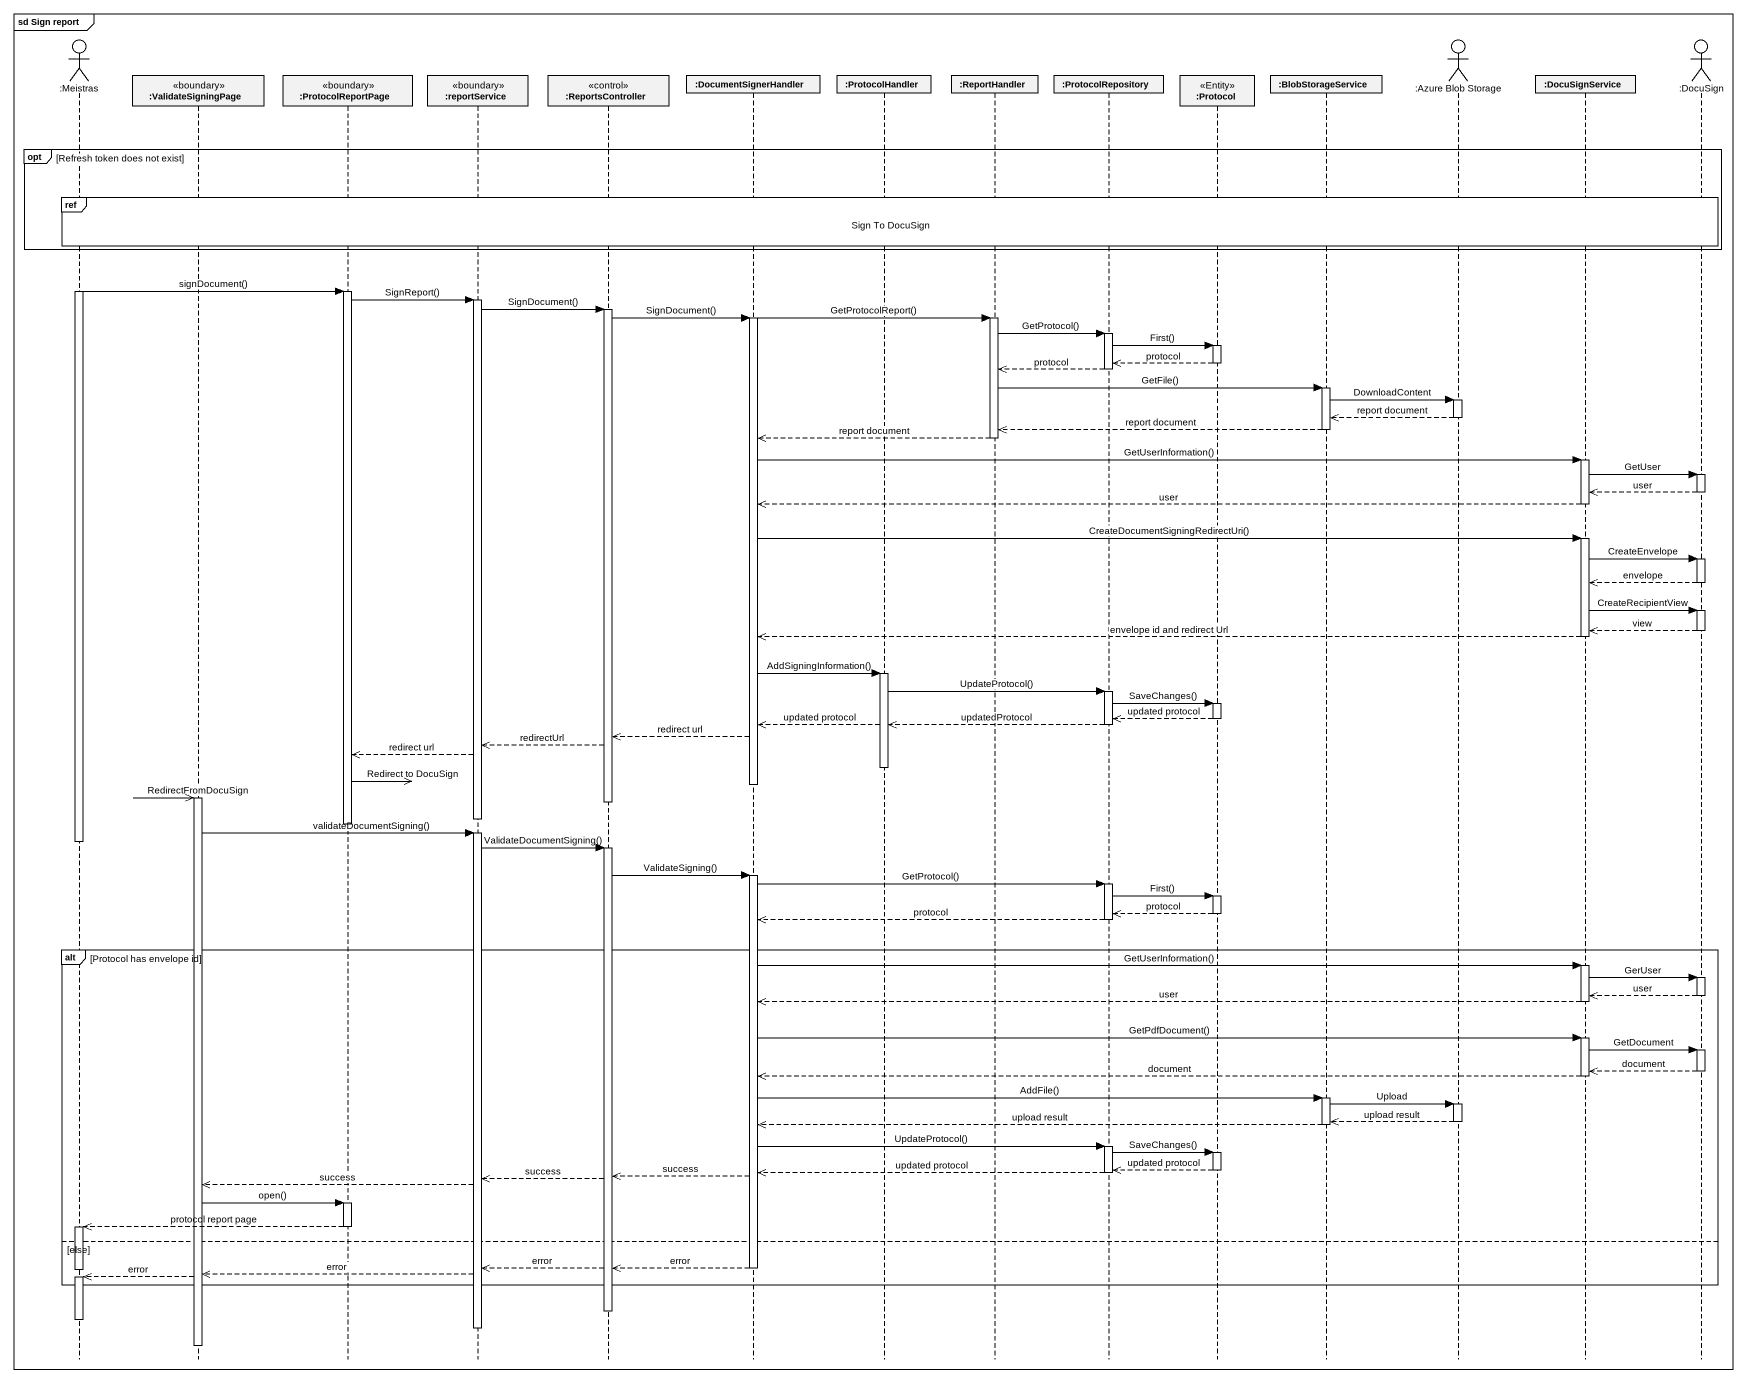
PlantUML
@startuml
mainframe sd Sign report
hide footbox
actor ":Meistras" as Meistras
participant ":ValidateSigningPage" as ValidateSigningPage <<boundary>>
participant ":ProtocolReportPage" as ProtocolReportPage <<boundary>>
participant ":reportService" as reportService <<boundary>>
participant ":ReportsController" as ReportsController <<control>>
participant ":DocumentSignerHandler" as DocumentSignerHandler
participant ":ProtocolHandler" as ProtocolHandler
participant ":ReportHandler" as ReportHandler
participant ":ProtocolRepository" as ProtocolRepository
participant ":Protocol" as Protocol_ <<Entity>>
participant ":BlobStorageService" as BlobStorageService
actor ":Azure Blob Storage" as Azure_Blob_Storage
participant ":DocuSignService" as DocuSignService
actor ":DocuSign" as DocuSign

opt Refresh token does not exist
  ref over Meistras, ValidateSigningPage, ProtocolReportPage, reportService, ReportsController, DocumentSignerHandler, ProtocolHandler, ReportHandler, ProtocolRepository, Protocol_, BlobStorageService, Azure_Blob_Storage, DocuSignService, DocuSign : Sign To DocuSign
end
activate Meistras
Meistras -> ProtocolReportPage : signDocument()
activate ProtocolReportPage
ProtocolReportPage -> reportService : SignReport()
activate reportService
reportService -> ReportsController : SignDocument()
activate ReportsController
ReportsController -> DocumentSignerHandler : SignDocument()
DocumentSignerHandler -> ReportHandler : GetProtocolReport()
activate DocumentSignerHandler
activate ReportHandler
ReportHandler -> ProtocolRepository : GetProtocol()
activate ProtocolRepository
ProtocolRepository -> Protocol_ : First()
activate Protocol_
Protocol_ -->> ProtocolRepository : protocol
deactivate Protocol_
ProtocolRepository -->> ReportHandler : protocol
deactivate ProtocolRepository
ReportHandler -> BlobStorageService : GetFile()
activate BlobStorageService
BlobStorageService -> Azure_Blob_Storage : DownloadContent
activate Azure_Blob_Storage
Azure_Blob_Storage -->> BlobStorageService : report document
deactivate Azure_Blob_Storage
BlobStorageService -->> ReportHandler : report document
deactivate BlobStorageService
ReportHandler -->> DocumentSignerHandler : report document
deactivate ReportHandler
DocumentSignerHandler -> DocuSignService : GetUserInformation()
activate DocuSignService
DocuSignService -> DocuSign : GetUser
activate DocuSign
DocuSign -->> DocuSignService : user
deactivate DocuSign
DocuSignService -->> DocumentSignerHandler : user
deactivate DocuSignService
DocumentSignerHandler -> DocuSignService : CreateDocumentSigningRedirectUri()
activate DocuSignService
DocuSignService -> DocuSign : CreateEnvelope
activate DocuSign
DocuSign -->> DocuSignService : envelope
deactivate DocuSign
DocuSignService -> DocuSign : CreateRecipientView
activate DocuSign
DocuSign -->> DocuSignService : view
deactivate DocuSign
DocuSignService -->> DocumentSignerHandler : envelope id and redirect Url
deactivate DocuSignService
DocumentSignerHandler -> ProtocolHandler : AddSigningInformation()
activate ProtocolHandler
ProtocolHandler -> ProtocolRepository : UpdateProtocol()
activate ProtocolRepository
ProtocolRepository -> Protocol_ : SaveChanges()
activate Protocol_
Protocol_ -->> ProtocolRepository : updated protocol
deactivate Protocol_
ProtocolRepository -->> ProtocolHandler : updatedProtocol
ProtocolHandler -->> DocumentSignerHandler : updated protocol
deactivate ProtocolRepository
DocumentSignerHandler -->> ReportsController : redirect url
ReportsController -->> reportService : redirectUrl
reportService -->> ProtocolReportPage : redirect url
deactivate ProtocolHandler
ProtocolReportPage ->> ProtocolReportPage : Redirect to DocuSign
deactivate DocumentSignerHandler
ValidateSigningPage ->> ValidateSigningPage : RedirectFromDocuSign
activate ValidateSigningPage
deactivate ReportsController
deactivate reportService
deactivate ProtocolReportPage
ValidateSigningPage -> reportService : validateDocumentSigning()
activate reportService
deactivate Meistras
reportService -> ReportsController : ValidateDocumentSigning()
activate ReportsController
ReportsController -> DocumentSignerHandler : ValidateSigning()
activate DocumentSignerHandler
DocumentSignerHandler -> ProtocolRepository : GetProtocol()
activate ProtocolRepository
ProtocolRepository -> Protocol_ : First()
activate Protocol_
Protocol_ -->> ProtocolRepository : protocol
deactivate Protocol_
ProtocolRepository -->> DocumentSignerHandler : protocol
deactivate ProtocolRepository
alt Protocol has envelope id
  DocumentSignerHandler -> DocuSignService : GetUserInformation()
  activate DocuSignService
  DocuSignService -> DocuSign : GerUser
  activate DocuSign
  DocuSign -->> DocuSignService : user
  deactivate DocuSign
  DocuSignService -->> DocumentSignerHandler : user
  deactivate DocuSignService
  DocumentSignerHandler -> DocuSignService : GetPdfDocument()
  activate DocuSignService
  DocuSignService -> DocuSign : GetDocument
  activate DocuSign
  DocuSign -->> DocuSignService : document
  deactivate DocuSign
  DocuSignService -->> DocumentSignerHandler : document
  deactivate DocuSignService
  DocumentSignerHandler -> BlobStorageService : AddFile()
  activate BlobStorageService
  BlobStorageService -> Azure_Blob_Storage : Upload
  activate Azure_Blob_Storage
  Azure_Blob_Storage -->> BlobStorageService : upload result
  deactivate Azure_Blob_Storage
  BlobStorageService -->> DocumentSignerHandler : upload result
  deactivate BlobStorageService
  DocumentSignerHandler -> ProtocolRepository : UpdateProtocol()
  activate ProtocolRepository
  ProtocolRepository -> Protocol_ : SaveChanges()
  activate Protocol_
  Protocol_ -->> ProtocolRepository : updated protocol
  deactivate Protocol_
  ProtocolRepository -->> DocumentSignerHandler : updated protocol
  deactivate ProtocolRepository
  DocumentSignerHandler -->> ReportsController : success
  ReportsController -->> reportService : success
  reportService -->> ValidateSigningPage : success
  ValidateSigningPage -> ProtocolReportPage : open()
  activate ProtocolReportPage
  ProtocolReportPage -->> Meistras : protocol report page
  deactivate ProtocolReportPage
  activate Meistras
else else
  ReportsController -->> reportService : error
  DocumentSignerHandler -->> ReportsController : error
  deactivate DocumentSignerHandler
  deactivate Meistras
  reportService -->> ValidateSigningPage : error
  ValidateSigningPage -->> Meistras : error
  activate Meistras
end
deactivate ReportsController
deactivate Meistras
deactivate reportService
deactivate ValidateSigningPage
@enduml
